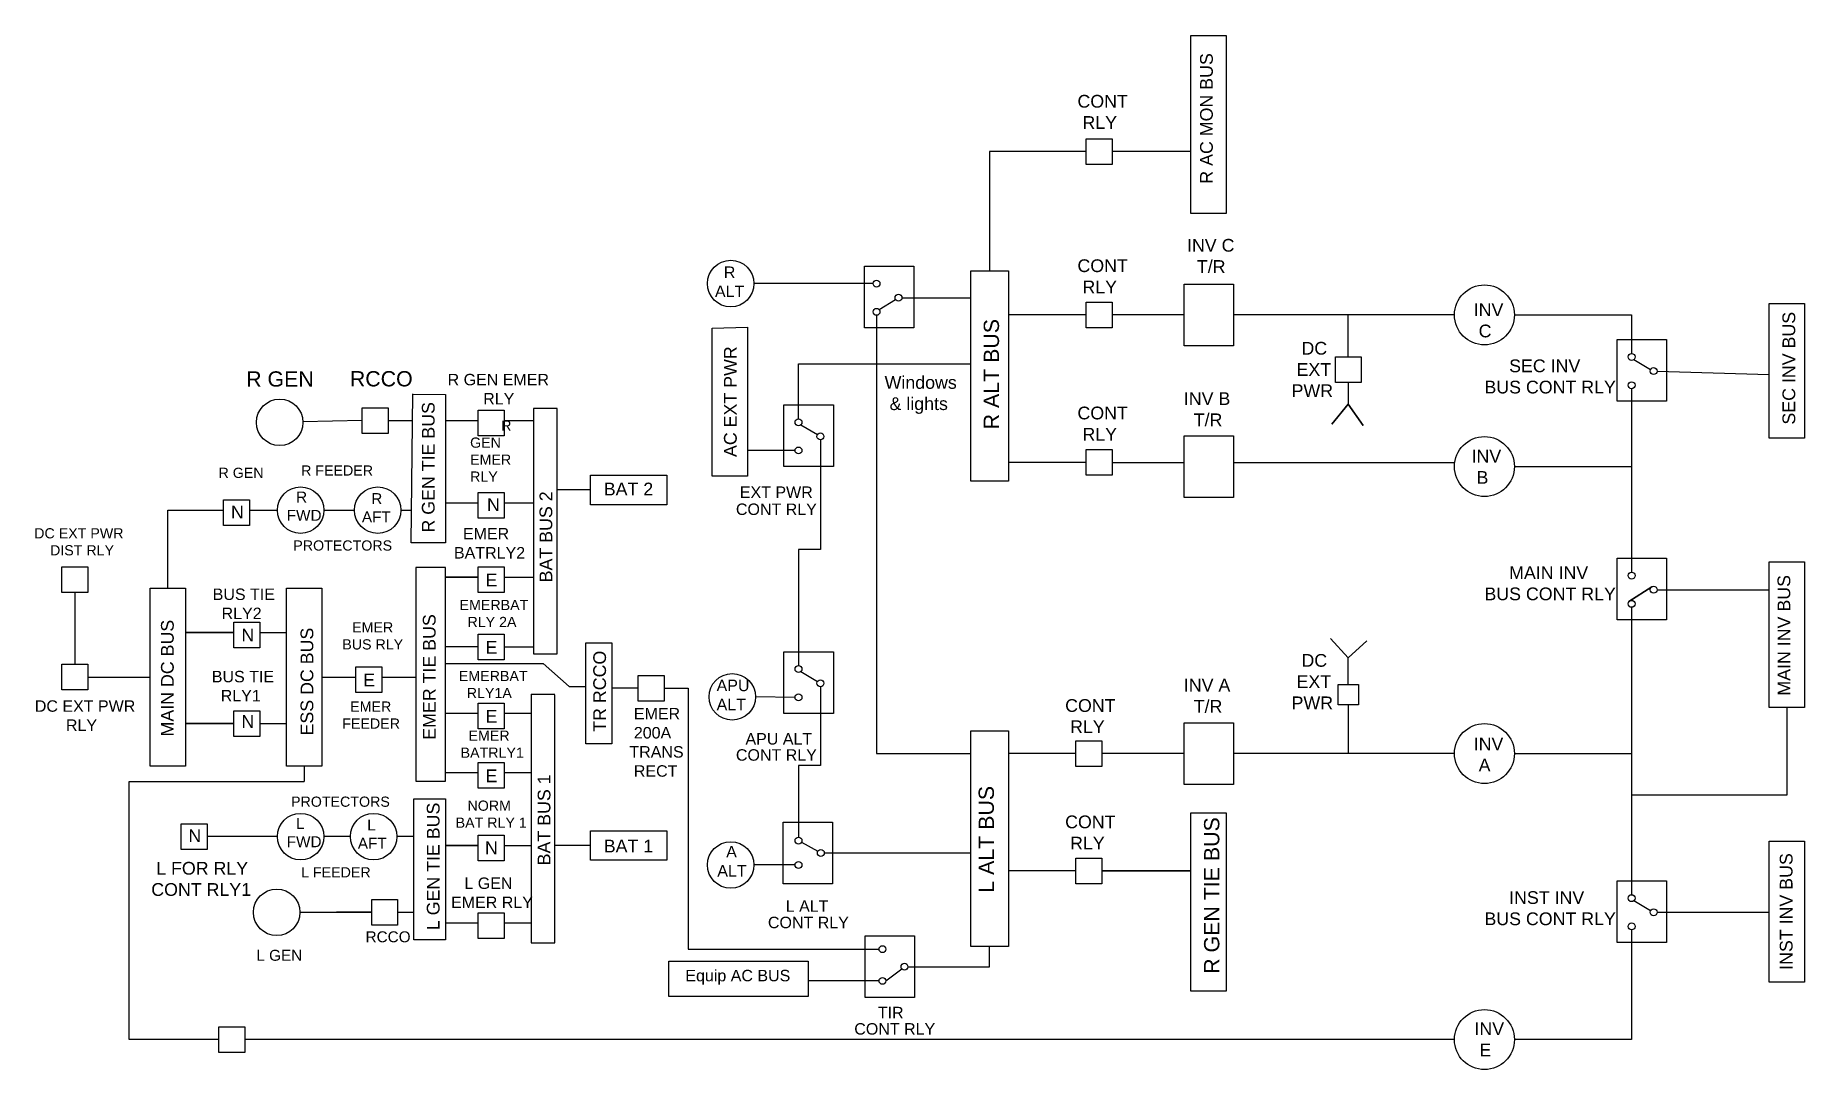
# Model space of a CAD drawing. Header units: millimetres. Extents: x 397 to 7345, y 953 to 5013.
import ezdxf

# ---------------------------------------------------------------- set-up
doc = ezdxf.new("R2010")
doc.units = ezdxf.units.MM
doc.styles.get("Standard").update_dxf_attribs({"font": 'arial.ttf'})

msp = doc.modelspace()

# ---------------------------------------------------------------- linework, layer by layer
for p, q in [((4144.2, 4556.7), (4144.2, 4089.2)), ((4523.7, 4556.7), (4144.2, 4556.7)), ((4934.5, 4556.7), (4625.6, 4556.7)), ((3686.5, 4038.5), (3218.7, 4038.5)), ((3709.8, 3937.1), (3774.8, 3975.9)), ((3800, 3982.8), (4070.3, 3982.8)), ((3700.1, 3913.9), (3700.1, 2193.7)), ((4523.7, 3915.5), (4218.2, 3915.5)), ((4907.7, 3915.5), (4625.6, 3915.5)), ((5969.7, 3915.5), (5101.7, 3915.5)), ((5552.9, 3751.5), (5552.9, 3915.5)), ((6205.1, 3915.5), (6665.3, 3915.5)), ((6665.3, 3915.5), (6665.3, 3764.1)), ((3393.6, 3508), (3393.6, 3723.9)), ((3393.6, 3723.9), (4070.3, 3723.9)), ((6674.7, 3740.7), (6739.9, 3701.8)), ((6765.2, 3694.9), (7206.2, 3681.3)), ((5552.9, 3650.7), (5552.9, 3564.7)), ((6665.3, 3626), (6665.3, 2905.9)), ((1872.8, 3020.9), (1879.1, 3605.2)), ((1879.1, 3604.1), (2007.4, 3602.6)), ((2007.4, 3602.6), (2007.4, 3020.9)), ((2353, 3548.6), (2353, 2585.7)), ((2445.9, 3548.6), (2353, 3548.6)), ((2445.9, 2585.7), (2445.9, 3548.6)), ((5552.9, 3564.7), (5487.8, 3487)), ((5487.8, 3487), (5552.9, 3564.7)), ((5552.9, 3564.7), (5610.6, 3480.8)), ((5610.6, 3480.8), (5552.9, 3564.7)), ((1679.7, 3500.5), (1447.4, 3495.7)), ((1781.6, 3500.8), (1877.9, 3500.8)), ((2007.4, 3500.9), (2135.3, 3500.9)), ((2237.2, 3500.9), (2353, 3500.9)), ((3403, 3484.5), (3468.3, 3445.7)), ((3479.9, 3425.1), (3479.9, 2994.2)), ((3380, 3383.4), (3193.1, 3383.4)), ((4523.7, 3336.8), (4218.2, 3336.8)), ((4625.6, 3336.8), (4907.7, 3336.8)), ((5101.7, 3336.8), (5970.9, 3336.8)), ((6205.1, 3320.3), (6665.3, 3320.3)), ((2576.2, 3228.3), (2445.9, 3228.3)), ((917.1, 2843.2), (917.1, 3148.9)), ((917.1, 3148.9), (1135.7, 3148.9)), ((1237.6, 3148.9), (1347.2, 3148.9)), ((1529.7, 3148.9), (1649.8, 3148.9)), ((1832.4, 3148.9), (1873.2, 3148.9)), ((2007.4, 3177.9), (2135.3, 3177.9)), ((2237.2, 3177.9), (2353, 3177.9)), ((2007.4, 3020.9), (1872.8, 3020.9)), ((3479.9, 2994.2), (3393.6, 2994.2)), ((3393.6, 2994.2), (3393.6, 2538.8)), ((1891.3, 2924.3), (1891.3, 2084.6)), ((2006.9, 2924.3), (1891.3, 2924.3)), ((2006.9, 2084.6), (2006.9, 2924.3)), ((2135.3, 2885.8), (2006.9, 2885.8)), ((2006.9, 2885.8), (2135.3, 2885.8)), ((2237.2, 2885.8), (2353, 2885.8)), ((551.3, 2825.6), (551.3, 2543.9)), ((6654.7, 2790), (6744.2, 2848.1)), ((6744.2, 2848.1), (6654.7, 2790)), ((6765.2, 2836.7), (7206.2, 2836.7)), ((6665.3, 2767.8), (6665.3, 1639.6)), ((1176.2, 2668.4), (986.4, 2668.4)), ((986.4, 2668.4), (1176.2, 2668.4)), ((1278.1, 2668.4), (1382.9, 2668.4)), ((5552.9, 2569.3), (5482.3, 2645.8)), ((5482.3, 2645.8), (5552.9, 2569.3)), ((2135.3, 2612), (2006.9, 2612)), ((2237.2, 2612), (2353, 2612)), ((2353, 2585.7), (2445.9, 2585.7)), ((5552.9, 2569.3), (5625.5, 2636.3)), ((5625.5, 2636.3), (5552.9, 2569.3)), ((2006.9, 2546.7), (2390.6, 2546.7)), ((2390.6, 2546.7), (2493.1, 2456.7)), ((3403.3, 2515.7), (3468.3, 2476.6)), ((5552.9, 2465.3), (5552.9, 2569.3)), ((602.3, 2493.6), (847.8, 2493.6)), ((1521.5, 2493.6), (1655.3, 2493.6)), ((1757.2, 2493.6), (1891.3, 2493.6)), ((2493.1, 2456.7), (2558.2, 2456.7)), ((2764.3, 2450), (2660.8, 2450)), ((2866.2, 2450), (2960.2, 2450)), ((2960.2, 2450), (2960.2, 1425.6)), ((3479.9, 2456), (3479.9, 2147.2)), ((2344.2, 2426.8), (2344.2, 1451)), ((2344.2, 2426.8), (2437, 2426.8)), ((2437, 1451), (2437, 2423.6)), ((3380, 2414.3), (3224.8, 2416.1)), ((5552.9, 2384.4), (5552.9, 2193.7)), ((7275.5, 2374.4), (7275.5, 2030.9)), ((1176.2, 2311.4), (986.4, 2311.4)), ((986.4, 2311.4), (1176.2, 2311.4)), ((1278.1, 2311.4), (1382.9, 2311.4)), ((2135.3, 2351.2), (2006.9, 2351.2)), ((2344.2, 2351.2), (2237.2, 2351.2)), ((3700.1, 2193.7), (4070.3, 2193.7)), ((4483.2, 2193.7), (4218.2, 2193.7)), ((4907.7, 2193.7), (4585.1, 2193.7)), ((5969.7, 2193.7), (5101.7, 2193.7)), ((6205.1, 2193.7), (6665.3, 2193.7)), ((1452.2, 2143.9), (1452.2, 2084.3)), ((1891.3, 2084.6), (2006.9, 2084.6)), ((2135.3, 2117.6), (2006.9, 2117.6)), ((2344.2, 2117.6), (2237.2, 2117.6)), ((3479.9, 2147.2), (3393.6, 2147.2)), ((3393.6, 2147.2), (3393.6, 1865.4)), ((765.2, 2083.4), (1452.2, 2084.3)), ((765.2, 1070.7), (765.2, 2083.4)), ((1883.1, 2015.3), (2007.4, 2015.3)), ((1883.1, 1461.8), (1883.1, 2015.3)), ((2007.4, 2015.3), (2007.4, 1461.8)), ((7275.5, 2030.9), (6665.3, 2030.9)), ((1347.2, 1867.6), (1071.1, 1867.6)), ((1633.8, 1867.6), (1529.7, 1867.6)), ((1883.1, 1867.6), (1816.4, 1867.6)), ((2135.3, 1832.6), (2007.4, 1832.6)), ((2007.4, 1832.6), (2135.3, 1832.6)), ((2237.2, 1832.6), (2344.2, 1832.6)), ((2576.2, 1832.6), (2437, 1832.6)), ((3406, 1846.3), (3469.5, 1810.2)), ((3380, 1756.3), (3218.7, 1756.3)), ((3494.9, 1803.4), (4070.3, 1803.4)), ((4483.2, 1733.1), (4218.2, 1733.1)), ((4585.1, 1733.1), (4934.5, 1733.1)), ((4934.5, 1733.1), (4585.1, 1733.1)), ((6674.7, 1616.2), (6739.9, 1577.3)), ((1435.8, 1570.4), (1717.7, 1570.4)), ((1717.7, 1570.4), (1579.9, 1570.4)), ((1819.5, 1570.4), (1883.1, 1570.4)), ((6765.2, 1570.4), (7206.2, 1570.4)), ((2007.4, 1461.8), (1883.1, 1461.8)), ((2007.4, 1528.5), (2135.3, 1528.5)), ((2237.2, 1528.5), (2344.2, 1528.5)), ((6665.3, 1501.5), (6665.3, 1070.7)), ((2344.2, 1451), (2437, 1451)), ((2960.2, 1425.6), (3709.8, 1425.6)), ((4144.2, 1356.6), (4144.2, 1435.6)), ((3737.1, 1301.3), (3799, 1348.4)), ((3823.4, 1356.6), (4144.2, 1356.6)), ((3709.8, 1301.3), (3432.9, 1301.3)), ((1117.7, 1070.7), (765.2, 1070.7)), ((1367, 1070.7), (1219.6, 1070.7)), ((5969.7, 1070.7), (1367, 1070.7)), ((6665.3, 1070.7), (6205.1, 1070.7))]:
    msp.add_line(p, q)
for points in [[(4934.5, 5012.8), (5073.1, 5012.8), (5073.1, 4313.5), (4934.5, 4313.5)], [(4523.7, 4607.1), (4625.6, 4607.1), (4625.6, 4506.3), (4523.7, 4506.3)], [(3653, 4106.6), (3847.1, 4106.6), (3847.1, 3864.4), (3653, 3864.4)], [(4070.3, 4089.2), (4218.2, 4089.2), (4218.2, 3263.1), (4070.3, 3263.1)], [(4907.7, 4036.6), (5101.7, 4036.6), (5101.7, 3794.4), (4907.7, 3794.4)], [(4523.7, 3965.9), (4625.6, 3965.9), (4625.6, 3865.1), (4523.7, 3865.1)], [(7206.2, 3960.4), (7344.8, 3960.4), (7344.8, 3432.2), (7206.2, 3432.2)], [(3054.5, 3863.8), (3193.1, 3866.8), (3193.1, 3283), (3054.5, 3283)], [(6608.3, 3818.6), (6802.4, 3818.6), (6802.4, 3576.4), (6608.3, 3576.4)], [(5502, 3751.5), (5603.9, 3751.5), (5603.9, 3650.7), (5502, 3650.7)], [(1679.7, 3551.2), (1781.6, 3551.2), (1781.6, 3450.5), (1679.7, 3450.5)], [(3336.7, 3562.4), (3530.7, 3562.4), (3530.7, 3320.3), (3336.7, 3320.3)], [(2135.3, 3541.3), (2237.2, 3541.3), (2237.2, 3440.5), (2135.3, 3440.5)], [(4907.7, 3441.3), (5101.7, 3441.3), (5101.7, 3199.2), (4907.7, 3199.2)], [(4523.7, 3387.2), (4625.6, 3387.2), (4625.6, 3286.4), (4523.7, 3286.4)], [(2576.2, 3286.2), (2876.7, 3286.2), (2876.7, 3170.4), (2576.2, 3170.4)], [(2135.3, 3218.3), (2237.2, 3218.3), (2237.2, 3117.6), (2135.3, 3117.6)], [(1135.7, 3189.3), (1237.6, 3189.3), (1237.6, 3088.6), (1135.7, 3088.6)], [(1135.7, 3189.3), (1237.6, 3189.3), (1237.6, 3088.6), (1135.7, 3088.6)], [(500.4, 2926.4), (602.3, 2926.4), (602.3, 2825.6), (500.4, 2825.6)], [(2135.3, 2926.3), (2237.2, 2926.3), (2237.2, 2825.5), (2135.3, 2825.5)], [(6608.3, 2960.4), (6802.4, 2960.4), (6802.4, 2718.2), (6608.3, 2718.2)], [(7206.1, 2946.8), (7344.8, 2946.8), (7344.8, 2374.4), (7206.2, 2374.4)], [(847.8, 2843.2), (986.4, 2843.2), (986.4, 2143.9), (847.8, 2143.9)], [(1382.9, 2843.2), (1521.5, 2843.2), (1521.5, 2143.9), (1382.9, 2143.9)], [(1176.2, 2708.8), (1278.1, 2708.8), (1278.1, 2608.1), (1176.2, 2608.1)], [(2135.3, 2662.3), (2237.2, 2662.3), (2237.2, 2561.6), (2135.3, 2561.6)], [(2558.2, 2627.8), (2660.9, 2627.8), (2660.8, 2231.7), (2558.2, 2231.7)], [(3336.7, 2593.3), (3530.7, 2593.3), (3530.7, 2351.1), (3336.7, 2351.1)], [(500.4, 2543.9), (602.3, 2543.9), (602.3, 2443.2), (500.4, 2443.2)], [(1655.3, 2534), (1757.2, 2534), (1757.2, 2433.2), (1655.3, 2433.2)], [(2764.3, 2500.4), (2866.2, 2500.4), (2866.2, 2399.7), (2764.3, 2399.7)], [(5512.4, 2465.3), (5593.4, 2465.3), (5593.4, 2384.4), (5512.4, 2384.4)], [(2135.3, 2391.6), (2237.2, 2391.6), (2237.2, 2290.8), (2135.3, 2290.8)], [(1176.2, 2361.8), (1278.1, 2361.8), (1278.1, 2261.1), (1176.2, 2261.1)], [(4907.7, 2314.8), (5101.7, 2314.8), (5101.7, 2072.6), (4907.7, 2072.6)], [(4070.3, 2282.2), (4218.2, 2282.2), (4218.2, 1435.6), (4070.3, 1435.6)], [(4483.2, 2244), (4585.1, 2244), (4585.1, 2143.3), (4483.2, 2143.3)], [(2135.3, 2158.1), (2237.2, 2158.1), (2237.2, 2057.3), (2135.3, 2057.3)], [(4934.5, 1960.6), (5073.1, 1960.6), (5073.1, 1261.3), (4934.5, 1261.3)], [(969.2, 1918), (1071.1, 1918), (1071.1, 1817.2), (969.2, 1817.2)], [(2576.2, 1890.5), (2876.7, 1890.5), (2876.7, 1774.7), (2576.2, 1774.7)], [(3333.4, 1924.5), (3527.5, 1924.5), (3527.5, 1682.3), (3333.4, 1682.3)], [(2135.3, 1873.1), (2237.2, 1873.1), (2237.2, 1772.3), (2135.3, 1772.3)], [(7206.1, 1849.2), (7344.8, 1849.2), (7344.8, 1295.6), (7206.2, 1295.6)], [(4483.2, 1783.4), (4585.1, 1783.4), (4585.1, 1682.7), (4483.2, 1682.7)], [(6608.3, 1694.1), (6802.4, 1694.1), (6802.4, 1451.9), (6608.3, 1451.9)], [(1717.7, 1620.8), (1819.5, 1620.8), (1819.5, 1520), (1717.7, 1520)], [(2135.3, 1568.9), (2237.2, 1568.9), (2237.2, 1468.1), (2135.3, 1468.1)], [(3655.5, 1477.7), (3849.5, 1477.7), (3849.5, 1235.5), (3655.5, 1235.5)], [(3431.3, 1378), (3431.3, 1239.4), (2884.3, 1239.4), (2884.3, 1378)], [(1117.7, 1121.1), (1219.6, 1121.1), (1219.6, 1020.3), (1117.7, 1020.3)]]:
    msp.add_lwpolyline(points, close=True)
for centre, radius in [((3127.4, 4038.5), 91.3), ((3700.1, 4038.5), 13.6), ((6087.4, 3915.5), 117.7), ((3786.4, 3982.8), 13.6), ((3700.1, 3927.6), 13.6), ((6665.3, 3750.5), 13.6), ((6751.6, 3694.9), 13.6), ((6665.3, 3639.6), 13.6), ((1356.2, 3493.8), 91.3), ((3393.6, 3494.3), 13.6), ((3479.9, 3438.7), 13.6), ((6087.4, 3320.3), 117.7), ((3393.6, 3383.4), 13.6), ((1438.5, 3148.9), 91.3), ((1741.1, 3148.9), 91.3), ((6665.3, 2892.3), 13.6), ((6751.6, 2836.7), 13.6), ((6665.3, 2781.4), 13.6), ((3133.5, 2416.1), 91.3), ((3393.6, 2525.2), 13.6), ((3479.9, 2469.6), 13.6), ((3393.6, 2414.3), 13.6), ((6087.4, 2193.7), 117.7), ((1438.5, 1867.6), 91.3), ((1725.1, 1867.6), 91.3), ((3127.4, 1756.3), 91.3), ((3393.6, 1851.8), 13.6), ((3481.3, 1803.4), 13.6), ((3393.6, 1756.3), 13.6), ((1344.5, 1570.4), 91.3), ((6665.3, 1626), 13.6), ((6665.3, 1515.1), 13.6), ((6751.6, 1570.4), 13.6), ((3723.4, 1425.8), 13.6), ((3809.8, 1356.6), 13.6), ((3723.4, 1301.3), 13.6), ((6087.4, 1070.7), 117.7)]:
    msp.add_circle(centre, radius)

# ---------------------------------------------------------------- texts
at = {"attachment_point": 1, "rotation": 90}
for s, width, insert, char_height in [('R AC MON BUS', 1862.178, (4970.7, 4430.7), 50), ('R ALT BUS', 1715.261, (4121.1, 3466.4), 60), ('SEC INV BUS ', 1510.134, (7257.9, 3485), 50), ('AC EXT PWR', 753.569, (3101, 3357.7), 50), ('R GEN TIE BUS', 1715.261, (1914.7, 3061.1), 50), ('BAT BUS 2', 1715.261, (2376.6, 2865.8), 50), ('MAIN INV BUS ', 1510.134, (7238.5, 2421), 50), ('MAIN DC BUS', 1715.261, (890.1, 2260.8), 50), ('EMER TIE BUS', 1715.261, (1918.5, 2247.8), 50), ('ESS DC BUS', 1715.261, (1438.3, 2264.6), 50), ('TR RCCO', 1715.261, (2587.7, 2279.1), 50), ('BAT BUS 1', 1715.261, (2369.4, 1754.8), 50), ('L ALT BUS', 1715.261, (4101.1, 1647.4), 60), ('L GEN TIE BUS', 1715.261, (1934.1, 1500.3), 50), ('R GEN TIE BUS', 1715.261, (4986.3, 1329), 60), ('INST INV BUS ', 1510.134, (7247.3, 1344.6), 50)]:
    msp.add_mtext_dynamic_manual_height_columns(s, width=width, gutter_width=12.5, heights=[0], dxfattribs=dict(at, insert=insert, char_height=char_height))
at = {"attachment_point": 1}
for s, width, heights, insert, char_height in [('CONT\\P RLY', 653.388, [0], (4489.2, 4779.2), 50), ('INV C\\P  T/R', 1772.988, [0], (4919.4, 4213.8), 50), ('  R\\PALT', 1165.921, [0], (3065.5, 4105.6), 45), ('CONT\\P RLY', 653.388, [0], (4489.2, 4133.7), 50), ('INV\\P C', 483.422, [0], (6045.3, 3960.8), 50), ('  DC\\P EXT\\PPWR', 743.683, [0], (5330.1, 3809.6), 50), ('R GEN', 1524.913, [0], (1224.5, 3694.1), 60), ('RCCO', 1294.199, [0], (1631.8, 3694.9), 60), ('R GEN EMER \\P        RLY                   ', 560.411, [0], (2015.7, 3684.1), 45), ('     SEC INV\\PBUS CONT RLY', 1510.134, [0], (6087.4, 3740.6), 50), ('Windows\\P & lights', 1528.536, [0], (3731.9, 3675.4), 50), ('CONT\\P RLY', 653.388, [0], (4489.2, 3555.5), 50), ('INV B\\P  T/R', 1772.988, [135], (4907, 3612), 50), ('                                 {\\H0.88889x;R GEN\\PEMER RLY}', 225.214, [0], (2103.9, 3500.9), 45), ('INV\\P B', 483.422, [0], (6036.8, 3385.9), 50), ('R GEN', 402.841, [0], (1116, 3315.7), 40), ('R FEEDER', 1098.255, [0], (1440.3, 3324.8), 40), (' {\\H0.9x; \\H0.95556x;R\\PFWD}', 1209.573, [0], (1383.8, 3222), 50), (' {\\H0.9x; \\H0.95556x;R\\PAFT}', 1209.573, [0], (1679.1, 3215.9), 50), ('BAT 2', 1368.694, [0], (2628.9, 3257), 50), ('EXT PWR', 385.51, [0], (3163.3, 3242.1), 45), ('N', 408.475, [0], (1164.8, 3166.5), 50), ('N', 408.475, [0], (2170.2, 3195.8), 50), ('CONT RLY', 435.507, [0], (3147.9, 3175.2), 45), ('DC EXT PWR\\P    DIST RLY', 719.595, [0], (392.2, 3078.3), 40), ('  EMER BATRLY2', 284.382, [0], (2040.7, 3079.3), 45), ('PROTECTORS', 650.323, [0], (1409.7, 3030.4), 40), ('     MAIN INV\\PBUS CONT RLY', 1510.134, [0], (6087.4, 2928.8), 50), ('E', 481.63, [0], (2164.3, 2899.5), 50), ('BUS TIE\\P  RLY2', 408.974, [0], (1093.1, 2841.4), 45), ('EMERBAT \\P  RLY 2A', 284.382, [0], (2062.6, 2796.9), 40), ('N', 408.475, [0], (1205.9, 2683.8), 50), ('  {\\H0.8x;EMER\\PBUS RLY}', 746.864, [0], (1602, 2708.9), 50), ('E', 481.63, [0], (2164.3, 2635.6), 50), ('  DC\\P EXT\\PPWR', 743.683, [0], (5330.1, 2584.3), 50), ('BUS TIE\\P  RLY1', 478.279, [0], (1089.7, 2518.3), 45), ('E', 481.63, [0], (1684.4, 2507.3), 50), ('EMERBAT      \\P  RLY1A', 284.382, [0], (2059.8, 2518), 40), ('APU\\PALT', 499.589, [0], (3072, 2483.6), 45), ('INV A\\P  T/R', 1772.988, [0], (4907, 2487.2), 50), ('DC EXT PWR\\P       RLY', 719.595, [0], (394.6, 2402.6), 45), ('  EMER\\PFEEDER', 746.864, [0], (1602, 2398.1), 40), ('E', 481.63, [0], (2164.3, 2364.9), 50), (' EMER\\P 200A\\PTRANS\\P RECT', 392.914, [0], (2729.6, 2372.8), 45), ('CONT\\P RLY', 653.388, [0], (4440.8, 2407.2), 50), ('N', 408.475, [0], (1206, 2344.5), 50), ('  EMER BATRLY1', 284.382, [0], (2066.7, 2283.7), 40), ('APU ALT', 665.783, [0], (3185.4, 2273.9), 45), ('INV\\P A', 483.422, [0], (6045.3, 2256.6), 50), ('CONT RLY', 435.507, [0], (3147.9, 2210.6), 45), ('E', 481.63, [0], (2164.3, 2131.3), 50), ('PROTECTORS', 650.323, [0], (1400.8, 2024.7), 40), ('   NORM BAT RLY 1', 284.382, [0], (2047.2, 2009), 40), ('CONT\\P RLY', 653.388, [0], (4440.8, 1950.4), 50), ('N', 408.475, [0], (997.8, 1896), 50), (' {\\H0.9x; \\H0.95556x;L\\PFWD}', 1209.573, [0], (1383.8, 1940.7), 50), (' {\\H0.9x; \\H0.95556x;L\\PAFT}', 1209.573, [0], (1663.1, 1934.6), 50), ('N', 408.475, [0], (2162.3, 1848.6), 50), ('BAT 1', 1368.694, [0], (2628.9, 1855.5), 50), ('  A\\PALT', 257.214, [0], (3074.7, 1830.8), 45), (' L FOR RLY\\PCONT RLY1', 1437.382, [0], (851.9, 1768.3), 50), ('L FEEDER', 1098.255, [0], (1440.3, 1747.5), 40), ('   L GEN \\PEMER RLY', 501.951, [0], (2029.3, 1707.1), 45), ('L ALT', 853.573, [0], (3343.6, 1617.3), 45), ('     INST INV\\PBUS CONT RLY', 1510.134, [0], (6087.4, 1653.3), 50), ('CONT RLY', 435.507, [0], (3273.6, 1553.1), 45), ('     {\\H0.86x;   RCCO}', 1294.199, [0], (1546.4, 1495.8), 50), ('L GEN', 338.488, [0], (1264.5, 1423.2), 43), ('Equip AC BUS', 560.429, [0], (2949.3, 1344.6), 45), ('TIR', 399.821, [0], (3705.2, 1199.4), 45), ('CONT RLY', 435.507, [0], (3612.7, 1135.3), 45), ('INV\\P E', 483.422, [0], (6048.2, 1138.3), 50)]:
    msp.add_mtext_dynamic_manual_height_columns(s, width=width, gutter_width=12.5, heights=heights, dxfattribs=dict(at, insert=insert, char_height=char_height))

doc.saveas('drawing.dxf')
